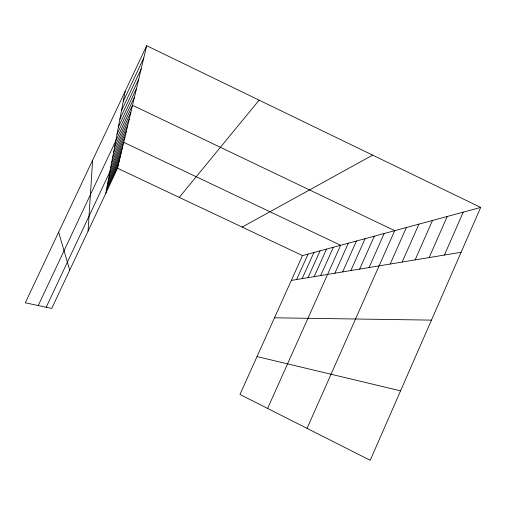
<?xml version="1.0" encoding="UTF-8"?>
<svg xmlns="http://www.w3.org/2000/svg" width="506" height="506" viewBox="0 0 506 506"><rect width="100%" height="100%" fill="white"/><g stroke="black" fill="none" stroke-linecap="round" stroke-linejoin="round"><path stroke-width="0.76" d="M88.082 231.052L92.604 160.238M105.798 193.317L125.159 91.282M146.677 45.704L25.3 302.809L51.751 308.413L117.563 168.264L146.677 45.704L480.7 207.435L370.215 460.296L239.97 394.465L302.506 255.587L480.7 207.435M444.42 255.049L463.218 212.159M429.151 257.579L447.209 216.486M402.175 262.051L418.917 224.133M415.116 259.907L432.491 220.464M369.057 267.535L384.162 233.519M307.041 428.367L394.699 230.673L132.528 105.267L38.222 305.548M390.202 264.031L406.356 227.523M350.886 270.546L365.092 238.674M359.671 269.091L374.313 236.182M320.69 275.549L333.372 247.244M267.611 408.431L340.614 245.29L123.723 142.331L46.198 307.237M334.89 273.196L348.286 243.215M342.644 271.912L356.433 241.014M296.605 279.54L308.059 254.088M302.158 278.623L313.897 252.513M308.009 277.655L320.039 250.85M314.175 276.63L326.522 249.097M111.598 162.768L126.291 131.522M110.719 167.404L124.969 137.094M109.113 175.867L122.553 147.271M108.373 179.744L121.446 151.939M107.677 183.419L120.396 156.354M107.019 186.891L119.403 160.535M106.393 190.186L118.461 164.501M123.23 101.428L143.786 57.874M121.472 110.7L141.142 68.993M119.865 119.195L138.72 79.189M118.379 127.012L136.493 88.575M117.012 134.229L134.432 97.241M114.596 146.949L130.807 112.509M113.527 152.572L129.201 119.271M112.534 157.834L127.702 125.596M179.269 197.397L259.123 100.15M242.146 227.086L372.669 155.127M291.329 280.419L461.105 252.285M274.486 317.806L431.466 320.121M257.029 356.585L400.562 390.841M117.563 168.264L302.506 255.587M58.652 232.153L69.701 270.185"/></g></svg>
